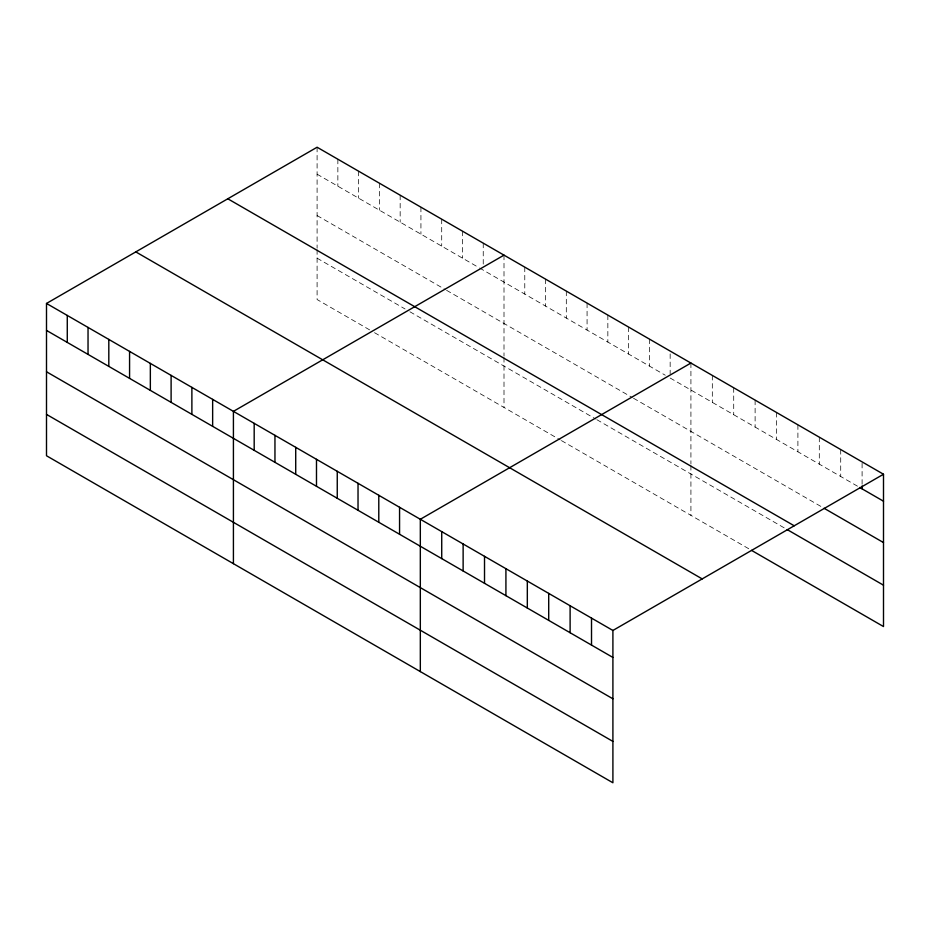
<?xml version="1.0" encoding="UTF-8"?>
<svg xmlns="http://www.w3.org/2000/svg" width="930" height="930" viewBox="0 0 930 930"><rect width="100%" height="100%" fill="white"/><g stroke="black" fill="none" stroke-linecap="round" stroke-linejoin="round"><path stroke-width="0.7" stroke-dasharray="4.65 3.49" d="M317.095 147.231L317.095 248.229M317.095 174.201L478.346 267.305M479.578 268.003L665.264 375.22M670.158 378.033L858.541 486.797M317.095 215.562L445.365 289.614M446.586 290.323L632.284 397.529M633.504 398.238L821.69 506.885M317.095 258.18L405.05 308.958M409.932 311.783L595.63 418.988M596.851 419.697L786.024 528.914M369.617 329.871L317.095 299.541L317.095 249.647M374.511 332.684L560.197 439.902M561.429 440.599L749.173 548.991M862.098 463.303L862.098 484.6M840.708 449.527L840.708 476.509M819.307 437.181L819.307 464.151M797.905 424.824L797.905 451.794M776.515 412.467L776.515 439.437M755.114 400.121L755.114 427.091M733.712 387.764L733.712 414.734M712.322 375.406L712.322 402.376M690.92 363.049L690.92 464.058M690.92 465.477L690.92 515.371M670.158 353.9L670.158 373.779M649.384 339.078L649.384 366.048M628.61 327.081L628.61 354.051M607.848 315.096L607.848 342.066M587.074 303.099L587.074 330.069M566.312 291.113L566.312 318.083M545.538 279.116L545.538 306.098M524.776 267.131L524.776 294.101M504.002 255.145L504.002 356.144M504.002 357.562L504.002 407.456M483.24 243.149L483.24 264.445M462.466 231.163L462.466 258.133M441.704 219.166L441.704 246.136M420.93 207.181L420.93 234.151M400.167 195.184L400.167 222.165M379.394 183.198L379.394 210.168M358.631 171.201L358.631 198.183M337.857 159.216L337.857 186.186"/><path stroke-width="1.4" d="M46.5 303.447L612.905 630.459L612.905 782.769L46.5 455.758L46.5 303.447L317.095 147.231L883.5 474.242L883.5 626.553L751.545 550.374M504.002 255.145L233.418 411.362L233.418 563.673M690.92 363.049L420.325 519.277L420.325 671.588M612.905 630.459L883.5 474.242M859.727 487.483L883.5 501.212M824.061 508.257L883.5 542.574M227.792 198.776L794.208 525.787M787.21 529.6L883.5 585.191M135.792 251.891L702.208 578.913M46.5 330.417L612.905 657.44M46.5 371.779L612.905 698.802M46.5 414.396L612.905 741.408M862.098 486.018L862.098 488.855M591.515 618.113L591.515 645.083M570.113 605.756L570.113 632.726M548.712 593.398L548.712 620.368M527.322 581.052L527.322 608.022M505.92 568.695L505.92 595.665M484.518 556.338L484.518 583.308M463.128 543.98L463.128 570.962M441.727 531.635L441.727 558.605M399.563 507.292L399.563 534.262M378.789 495.295L378.789 522.265M358.027 483.309L358.027 510.279M337.253 471.312L337.253 498.294M316.491 459.327L316.491 486.297M295.717 447.33L295.717 474.312M274.955 435.345L274.955 462.315M254.181 423.359L254.181 450.329M212.644 399.377L212.644 426.347M191.882 387.38L191.882 414.35M171.108 375.395L171.108 402.365M150.346 363.398L150.346 390.379M129.572 351.412L129.572 378.382M108.81 339.415L108.81 366.397M88.036 327.43L88.036 354.4M67.274 315.444L67.274 342.414"/></g></svg>
